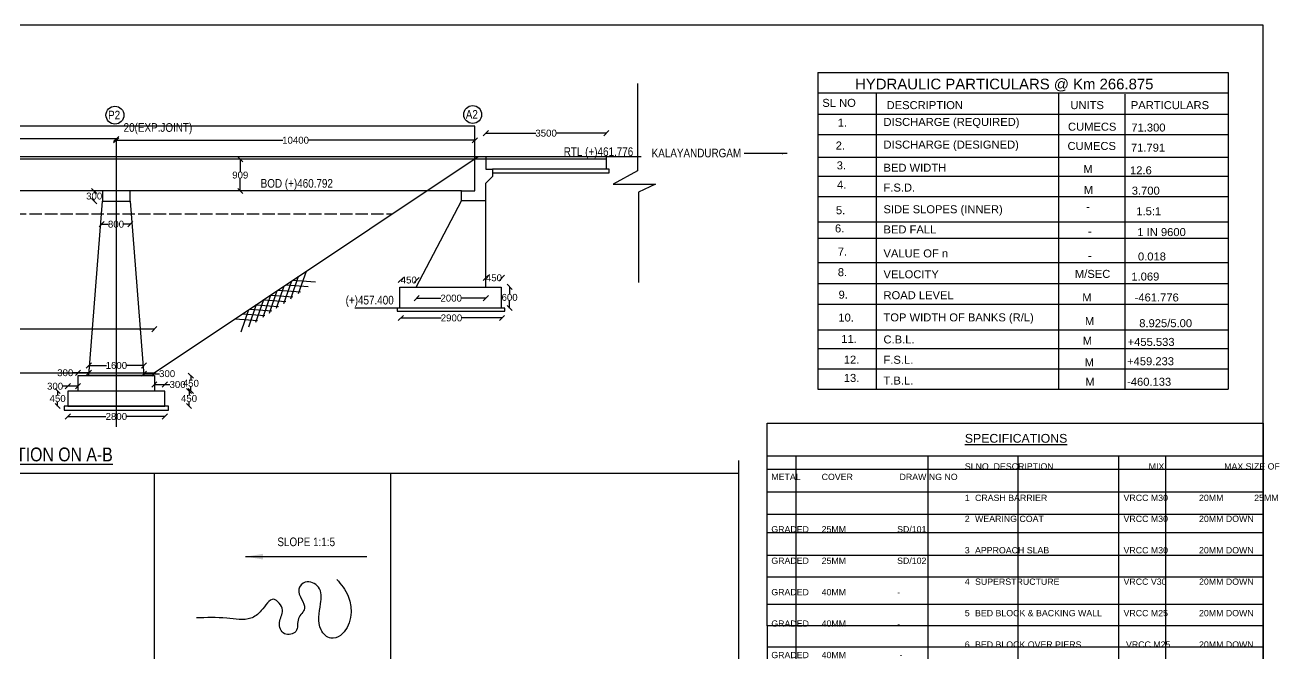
# Model space of a CAD drawing. Header units: millimetres. Extents: x 5124 to 3010519, y 2311 to 45940729.
# Drawn here: x 2781074 to 2817596, y 45922506 to 45940729 of the extents above; entities that cross this region are included whole.
import ezdxf

# ---------------------------------------------------------------- set-up
doc = ezdxf.new("R2010")
doc.units = ezdxf.units.MM
doc.header["$MEASUREMENT"] = 0
doc.linetypes.add('ACAD_ISO02W100', pattern=[15, 12, -3])
for name, color, linetype in [('DIMENSION', 7, 'Continuous'), ('DRAWING', 7, 'Continuous'), ('TEXT', 7, 'Continuous')]:
    doc.layers.add(name, color=color, linetype=linetype)
doc.styles.add('ARIAL NARROW', font='ARIALN.TTF')
doc.styles.get("Standard").update_dxf_attribs({"font": 'arial.ttf'})
doc.dimstyles.get("Standard").update_dxf_attribs({"dimtxt": 200, "dimasz": 150, "dimexe": 0.18, "dimexo": 0.0625, "dimgap": 0.09, "dimtad": 0, "dimtih": 1, "dimtoh": 1, "dimdec": 0, "dimzin": 0, "dimdsep": 46, "dimtxsty": 'Standard', "dimblk": 'OBLIQUE', "dimcen": 0.09, "dimse1": 1, "dimse2": 1, "dimadec": 0, "dimazin": 0, "dimtfac": 1, "dimtdec": 0, "dimtofl": 0, "dimtmove": 0, "dimatfit": 3, "dimfxl": 1, "dimtolj": 1, "dimtzin": 0, "dimarcsym": 0})

# ---------------------------------------------------------------- blocks, each defined once
blk = doc.blocks.new('_Oblique')
at = {"color": 0, "linetype": 'ByBlock', "lineweight": -2}
blk.add_line((-0.5, -0.5), (0.5, 0.5), dxfattribs=at)
blk = doc.blocks.new('*D23')
at = {"layer": 'Defpoints', "color": 0, "transparency": 16777216}
for p in [(2773272, 45937439), (2783712, 45937430), (2783712, 45937312)]:
    blk.add_point(p, dxfattribs=at)
at = {"layer": 'DIMENSION', "color": 0, "lineweight": -2, "transparency": 16777216}
for p, q in [((2773272, 45937430), (2778125, 45937430)), ((2783712, 45937430), (2778859, 45937430))]:
    blk.add_line(p, q, dxfattribs=at)
at = {"layer": 'DIMENSION', "color": 0, "lineweight": -2, "transparency": 16777216, "xscale": 150, "yscale": 150, "zscale": 150, "rotation": 180}
blk.add_blockref('_Oblique', (2773272, 45937430), dxfattribs=at)
at = {"layer": 'DIMENSION', "color": 0, "lineweight": -2, "transparency": 16777216, "xscale": 150, "yscale": 150, "zscale": 150}
blk.add_blockref('_Oblique', (2783712, 45937430), dxfattribs=at)
at = {"layer": 'DIMENSION', "color": 0, "transparency": 16777216, "insert": (2778492, 45937430), "char_height": 200, "attachment_point": 5}
blk.add_mtext('\\A1;10400', dxfattribs=at)
blk = doc.blocks.new('*D24')
at = {"layer": 'Defpoints', "color": 0, "transparency": 16777216}
for p in [(2783712, 45937430), (2794102, 45937430), (2794102, 45937393)]:
    blk.add_point(p, dxfattribs=at)
at = {"layer": 'DIMENSION', "color": 0, "lineweight": -2, "transparency": 16777216}
for p, q in [((2783712, 45937393), (2788540, 45937393)), ((2794102, 45937393), (2789274, 45937393))]:
    blk.add_line(p, q, dxfattribs=at)
at = {"layer": 'DIMENSION', "color": 0, "lineweight": -2, "transparency": 16777216, "xscale": 150, "yscale": 150, "zscale": 150, "rotation": 180}
blk.add_blockref('_Oblique', (2783712, 45937393), dxfattribs=at)
at = {"layer": 'DIMENSION', "color": 0, "lineweight": -2, "transparency": 16777216, "xscale": 150, "yscale": 150, "zscale": 150}
blk.add_blockref('_Oblique', (2794102, 45937393), dxfattribs=at)
at = {"layer": 'DIMENSION', "color": 0, "transparency": 16777216, "insert": (2788907, 45937393), "char_height": 200, "attachment_point": 5}
blk.add_mtext('\\A1;10400', dxfattribs=at)
blk = doc.blocks.new('*D25')
at = {"layer": 'Defpoints', "color": 0, "transparency": 16777216}
for p in [(2797910, 45937598), (2794420, 45936921), (2797910, 45936921)]:
    blk.add_point(p, dxfattribs=at)
at = {"layer": 'DIMENSION', "color": 0, "lineweight": -2, "transparency": 16777216}
for p, q in [((2794420, 45937598), (2795866, 45937598)), ((2797910, 45937598), (2796463, 45937598))]:
    blk.add_line(p, q, dxfattribs=at)
at = {"layer": 'DIMENSION', "color": 0, "lineweight": -2, "transparency": 16777216, "xscale": 150, "yscale": 150, "zscale": 150, "rotation": 180}
blk.add_blockref('_Oblique', (2794420, 45937598), dxfattribs=at)
at = {"layer": 'DIMENSION', "color": 0, "lineweight": -2, "transparency": 16777216, "xscale": 150, "yscale": 150, "zscale": 150}
blk.add_blockref('_Oblique', (2797910, 45937598), dxfattribs=at)
at = {"layer": 'DIMENSION', "color": 0, "transparency": 16777216, "insert": (2796165, 45937598), "char_height": 200, "attachment_point": 5}
blk.add_mtext('\\A1;3500', dxfattribs=at)
blk = doc.blocks.new('*D26')
at = {"layer": 'Defpoints', "color": 0, "transparency": 16777216}
for p in [(2787361, 45936842), (2787305, 45935923), (2787455, 45935923)]:
    blk.add_point(p, dxfattribs=at)
at = {"layer": 'DIMENSION', "color": 0, "lineweight": -2, "transparency": 16777216}
for p, q in [((2787305, 45936842), (2787305, 45936485)), ((2787305, 45935923), (2787305, 45936280))]:
    blk.add_line(p, q, dxfattribs=at)
at = {"layer": 'DIMENSION', "color": 0, "lineweight": -2, "transparency": 16777216, "xscale": 150, "yscale": 150, "zscale": 150}
for p, rotation in [((2787305, 45936842), 90), ((2787305, 45935923), 270)]:
    blk.add_blockref('_Oblique', p, dxfattribs=dict(at, rotation=rotation))
at = {"layer": 'DIMENSION', "color": 0, "transparency": 16777216, "insert": (2787305, 45936383), "char_height": 200, "attachment_point": 5}
blk.add_mtext('\\A1;909', dxfattribs=at)
blk = doc.blocks.new('*D27')
at = {"layer": 'Defpoints', "color": 0, "transparency": 16777216}
for p in [(2783073, 45935923), (2783317, 45935923), (2783317, 45935628)]:
    blk.add_point(p, dxfattribs=at)
at = {"layer": 'DIMENSION', "color": 0, "lineweight": -2, "transparency": 16777216}
for p, q in [((2783073, 45935923), (2783073, 45935877)), ((2783073, 45935628), (2783073, 45935673))]:
    blk.add_line(p, q, dxfattribs=at)
at = {"layer": 'DIMENSION', "color": 0, "lineweight": -2, "transparency": 16777216, "xscale": 150, "yscale": 150, "zscale": 150}
for p, rotation in [((2783073, 45935923), 90), ((2783073, 45935628), 270)]:
    blk.add_blockref('_Oblique', p, dxfattribs=dict(at, rotation=rotation))
at = {"layer": 'DIMENSION', "color": 0, "transparency": 16777216, "insert": (2783073, 45935775), "char_height": 200, "attachment_point": 5}
blk.add_mtext('\\A1;300', dxfattribs=at)
blk = doc.blocks.new('*D28')
at = {"layer": 'Defpoints', "color": 0, "transparency": 16777216}
for p in [(2784120, 45934959), (2783291, 45934915), (2784120, 45934905)]:
    blk.add_point(p, dxfattribs=at)
at = {"layer": 'DIMENSION', "color": 0, "lineweight": -2, "transparency": 16777216}
for p, q in [((2783291, 45934959), (2783485, 45934959)), ((2784120, 45934959), (2783926, 45934959))]:
    blk.add_line(p, q, dxfattribs=at)
at = {"layer": 'DIMENSION', "color": 0, "lineweight": -2, "transparency": 16777216, "xscale": 150, "yscale": 150, "zscale": 150, "rotation": 180}
blk.add_blockref('_Oblique', (2783291, 45934959), dxfattribs=at)
at = {"layer": 'DIMENSION', "color": 0, "lineweight": -2, "transparency": 16777216, "xscale": 150, "yscale": 150, "zscale": 150}
blk.add_blockref('_Oblique', (2784120, 45934959), dxfattribs=at)
at = {"layer": 'DIMENSION', "color": 0, "transparency": 16777216, "insert": (2783705, 45934959), "char_height": 200, "attachment_point": 5}
blk.add_mtext('\\A1;800', dxfattribs=at)
blk = doc.blocks.new('*D32')
at = {"layer": 'Defpoints', "color": 0, "transparency": 16777216}
for p in [(2784514, 45930864), (2782916, 45930570), (2784514, 45930570)]:
    blk.add_point(p, dxfattribs=at)
at = {"layer": 'DIMENSION', "color": 0, "lineweight": -2, "transparency": 16777216}
for p, q in [((2782916, 45930864), (2783426, 45930864)), ((2784514, 45930864), (2784004, 45930864))]:
    blk.add_line(p, q, dxfattribs=at)
at = {"layer": 'DIMENSION', "color": 0, "lineweight": -2, "transparency": 16777216, "xscale": 150, "yscale": 150, "zscale": 150, "rotation": 180}
blk.add_blockref('_Oblique', (2782916, 45930864), dxfattribs=at)
at = {"layer": 'DIMENSION', "color": 0, "lineweight": -2, "transparency": 16777216, "xscale": 150, "yscale": 150, "zscale": 150}
blk.add_blockref('_Oblique', (2784514, 45930864), dxfattribs=at)
at = {"layer": 'DIMENSION', "color": 0, "transparency": 16777216, "insert": (2783715, 45930864), "char_height": 200, "attachment_point": 5}
blk.add_mtext('\\A1;1600', dxfattribs=at)
blk = doc.blocks.new('*D33')
at = {"layer": 'Defpoints', "color": 0, "transparency": 16777216}
for p in [(2784816, 45930626), (2784514, 45930570), (2784816, 45930570)]:
    blk.add_point(p, dxfattribs=at)
at = {"layer": 'DIMENSION', "color": 0, "lineweight": -2, "transparency": 16777216}
for p, q in [((2784514, 45930626), (2784816, 45930626)), ((2784816, 45930626), (2784966, 45930626))]:
    blk.add_line(p, q, dxfattribs=at)
at = {"layer": 'DIMENSION', "color": 0, "lineweight": -2, "transparency": 16777216, "xscale": 150, "yscale": 150, "zscale": 150, "rotation": 180}
blk.add_blockref('_Oblique', (2784514, 45930626), dxfattribs=at)
at = {"layer": 'DIMENSION', "color": 0, "lineweight": -2, "transparency": 16777216, "xscale": 150, "yscale": 150, "zscale": 150}
blk.add_blockref('_Oblique', (2784816, 45930626), dxfattribs=at)
at = {"layer": 'DIMENSION', "color": 0, "transparency": 16777216, "insert": (2785186, 45930626), "char_height": 200, "attachment_point": 5}
blk.add_mtext('\\A1;300', dxfattribs=at)
blk = doc.blocks.new('*D34')
at = {"layer": 'Defpoints', "color": 0, "transparency": 16777216}
for p in [(2782605, 45930653), (2782605, 45930570), (2782916, 45930570)]:
    blk.add_point(p, dxfattribs=at)
at = {"layer": 'DIMENSION', "color": 0, "lineweight": -2, "transparency": 16777216}
for p, q in [((2782605, 45930653), (2782455, 45930653)), ((2782916, 45930653), (2782605, 45930653))]:
    blk.add_line(p, q, dxfattribs=at)
at = {"layer": 'DIMENSION', "color": 0, "lineweight": -2, "transparency": 16777216, "xscale": 150, "yscale": 150, "zscale": 150, "rotation": 180}
blk.add_blockref('_Oblique', (2782605, 45930653), dxfattribs=at)
at = {"layer": 'DIMENSION', "color": 0, "lineweight": -2, "transparency": 16777216, "xscale": 150, "yscale": 150, "zscale": 150}
blk.add_blockref('_Oblique', (2782916, 45930653), dxfattribs=at)
at = {"layer": 'DIMENSION', "color": 0, "transparency": 16777216, "insert": (2782235, 45930653), "char_height": 200, "attachment_point": 5}
blk.add_mtext('\\A1;300', dxfattribs=at)
blk = doc.blocks.new('*D35')
at = {"layer": 'Defpoints', "color": 0, "transparency": 16777216}
for p in [(2782311, 45930262), (2782311, 45930124), (2782605, 45930124)]:
    blk.add_point(p, dxfattribs=at)
at = {"layer": 'DIMENSION', "color": 0, "lineweight": -2, "transparency": 16777216}
for p, q in [((2782311, 45930262), (2782161, 45930262)), ((2782605, 45930262), (2782311, 45930262))]:
    blk.add_line(p, q, dxfattribs=at)
at = {"layer": 'DIMENSION', "color": 0, "lineweight": -2, "transparency": 16777216, "xscale": 150, "yscale": 150, "zscale": 150, "rotation": 180}
blk.add_blockref('_Oblique', (2782311, 45930262), dxfattribs=at)
at = {"layer": 'DIMENSION', "color": 0, "lineweight": -2, "transparency": 16777216, "xscale": 150, "yscale": 150, "zscale": 150}
blk.add_blockref('_Oblique', (2782605, 45930262), dxfattribs=at)
at = {"layer": 'DIMENSION', "color": 0, "transparency": 16777216, "insert": (2781940, 45930262), "char_height": 200, "attachment_point": 5}
blk.add_mtext('\\A1;300', dxfattribs=at)
blk = doc.blocks.new('*D36')
at = {"layer": 'Defpoints', "color": 0, "transparency": 16777216}
for p in [(2782014, 45930124), (2782311, 45930124), (2782311, 45929689)]:
    blk.add_point(p, dxfattribs=at)
at = {"layer": 'DIMENSION', "color": 0, "lineweight": -2, "transparency": 16777216}
for p, q in [((2782014, 45930124), (2782014, 45930008)), ((2782014, 45929689), (2782014, 45929804))]:
    blk.add_line(p, q, dxfattribs=at)
at = {"layer": 'DIMENSION', "color": 0, "lineweight": -2, "transparency": 16777216, "xscale": 150, "yscale": 150, "zscale": 150}
for p, rotation in [((2782014, 45930124), 90), ((2782014, 45929689), 270)]:
    blk.add_blockref('_Oblique', p, dxfattribs=dict(at, rotation=rotation))
at = {"layer": 'DIMENSION', "color": 0, "transparency": 16777216, "insert": (2782014, 45929906), "char_height": 200, "attachment_point": 5}
blk.add_mtext('\\A1;450', dxfattribs=at)
blk = doc.blocks.new('*D37')
at = {"layer": 'Defpoints', "color": 0, "transparency": 16777216}
for p in [(2785118, 45930312), (2784816, 45930124), (2785118, 45930124)]:
    blk.add_point(p, dxfattribs=at)
at = {"layer": 'DIMENSION', "color": 0, "lineweight": -2, "transparency": 16777216}
for p, q in [((2784816, 45930312), (2785118, 45930312)), ((2785118, 45930312), (2785268, 45930312))]:
    blk.add_line(p, q, dxfattribs=at)
at = {"layer": 'DIMENSION', "color": 0, "lineweight": -2, "transparency": 16777216, "xscale": 150, "yscale": 150, "zscale": 150, "rotation": 180}
blk.add_blockref('_Oblique', (2784816, 45930312), dxfattribs=at)
at = {"layer": 'DIMENSION', "color": 0, "lineweight": -2, "transparency": 16777216, "xscale": 150, "yscale": 150, "zscale": 150}
blk.add_blockref('_Oblique', (2785118, 45930312), dxfattribs=at)
at = {"layer": 'DIMENSION', "color": 0, "transparency": 16777216, "insert": (2785489, 45930312), "char_height": 200, "attachment_point": 5}
blk.add_mtext('\\A1;300', dxfattribs=at)
blk = doc.blocks.new('*D38')
at = {"layer": 'Defpoints', "color": 0, "transparency": 16777216}
for p in [(2784816, 45930570), (2785874, 45930570), (2784772, 45930124)]:
    blk.add_point(p, dxfattribs=at)
at = {"layer": 'DIMENSION', "color": 0, "lineweight": -2, "transparency": 16777216}
for p, q in [((2785874, 45930570), (2785874, 45930449)), ((2785874, 45930124), (2785874, 45930245))]:
    blk.add_line(p, q, dxfattribs=at)
at = {"layer": 'DIMENSION', "color": 0, "lineweight": -2, "transparency": 16777216, "xscale": 150, "yscale": 150, "zscale": 150}
for p, rotation in [((2785874, 45930570), 90), ((2785874, 45930124), 270)]:
    blk.add_blockref('_Oblique', p, dxfattribs=dict(at, rotation=rotation))
at = {"layer": 'DIMENSION', "color": 0, "transparency": 16777216, "insert": (2785874, 45930347), "char_height": 200, "attachment_point": 5}
blk.add_mtext('\\A1;450', dxfattribs=at)
blk = doc.blocks.new('*D39')
at = {"layer": 'Defpoints', "color": 0, "transparency": 16777216}
for p in [(2785874, 45930124), (2785814, 45929689), (2785820, 45929689)]:
    blk.add_point(p, dxfattribs=at)
at = {"layer": 'DIMENSION', "color": 0, "lineweight": -2, "transparency": 16777216}
for p, q in [((2785820, 45930124), (2785820, 45930008)), ((2785820, 45929689), (2785820, 45929804))]:
    blk.add_line(p, q, dxfattribs=at)
at = {"layer": 'DIMENSION', "color": 0, "lineweight": -2, "transparency": 16777216, "xscale": 150, "yscale": 150, "zscale": 150}
for p, rotation in [((2785820, 45930124), 90), ((2785820, 45929689), 270)]:
    blk.add_blockref('_Oblique', p, dxfattribs=dict(at, rotation=rotation))
at = {"layer": 'DIMENSION', "color": 0, "transparency": 16777216, "insert": (2785820, 45929906), "char_height": 200, "attachment_point": 5}
blk.add_mtext('\\A1;450', dxfattribs=at)
blk = doc.blocks.new('*D40')
at = {"layer": 'Defpoints', "color": 0, "transparency": 16777216}
for p in [(2782311, 45929689), (2785118, 45929689), (2785118, 45929385)]:
    blk.add_point(p, dxfattribs=at)
at = {"layer": 'DIMENSION', "color": 0, "lineweight": -2, "transparency": 16777216}
for p, q in [((2782311, 45929385), (2783414, 45929385)), ((2785118, 45929385), (2784015, 45929385))]:
    blk.add_line(p, q, dxfattribs=at)
at = {"layer": 'DIMENSION', "color": 0, "lineweight": -2, "transparency": 16777216, "xscale": 150, "yscale": 150, "zscale": 150, "rotation": 180}
blk.add_blockref('_Oblique', (2782311, 45929385), dxfattribs=at)
at = {"layer": 'DIMENSION', "color": 0, "lineweight": -2, "transparency": 16777216, "xscale": 150, "yscale": 150, "zscale": 150}
blk.add_blockref('_Oblique', (2785118, 45929385), dxfattribs=at)
at = {"layer": 'DIMENSION', "color": 0, "transparency": 16777216, "insert": (2783715, 45929385), "char_height": 200, "attachment_point": 5}
blk.add_mtext('\\A1;2800', dxfattribs=at)
blk = doc.blocks.new('*D41')
at = {"layer": 'Defpoints', "color": 0, "transparency": 16777216}
for p in [(2772143, 45931795), (2784817, 45931919), (2784817, 45931788)]:
    blk.add_point(p, dxfattribs=at)
at = {"layer": 'DIMENSION', "color": 0, "lineweight": -2, "transparency": 16777216}
for p, q in [((2772143, 45931919), (2776691, 45931919)), ((2784817, 45931919), (2780269, 45931919))]:
    blk.add_line(p, q, dxfattribs=at)
at = {"layer": 'DIMENSION', "color": 0, "lineweight": -2, "transparency": 16777216, "xscale": 150, "yscale": 150, "zscale": 150, "rotation": 180}
blk.add_blockref('_Oblique', (2772143, 45931919), dxfattribs=at)
at = {"layer": 'DIMENSION', "color": 0, "lineweight": -2, "transparency": 16777216, "xscale": 150, "yscale": 150, "zscale": 150}
blk.add_blockref('_Oblique', (2784817, 45931919), dxfattribs=at)
at = {"layer": 'DIMENSION', "color": 0, "transparency": 16777216, "insert": (2778480, 45931919), "char_height": 200, "attachment_point": 5}
blk.add_mtext('\\A1;12600 (CANAL BED WIDTH)', dxfattribs=at)
blk = doc.blocks.new('*D57')
at = {"layer": 'Defpoints', "color": 0, "transparency": 16777216}
for p in [(2791958, 45932530), (2794890, 45932530), (2794890, 45932242)]:
    blk.add_point(p, dxfattribs=at)
at = {"layer": 'DIMENSION', "color": 0, "lineweight": -2, "transparency": 16777216}
for p, q in [((2791958, 45932242), (2793124, 45932242)), ((2794890, 45932242), (2793724, 45932242))]:
    blk.add_line(p, q, dxfattribs=at)
at = {"layer": 'DIMENSION', "color": 0, "lineweight": -2, "transparency": 16777216, "xscale": 150, "yscale": 150, "zscale": 150, "rotation": 180}
blk.add_blockref('_Oblique', (2791958, 45932242), dxfattribs=at)
at = {"layer": 'DIMENSION', "color": 0, "lineweight": -2, "transparency": 16777216, "xscale": 150, "yscale": 150, "zscale": 150}
blk.add_blockref('_Oblique', (2794890, 45932242), dxfattribs=at)
at = {"layer": 'DIMENSION', "color": 0, "transparency": 16777216, "insert": (2793424, 45932242), "char_height": 200, "attachment_point": 5}
blk.add_mtext('\\A1;2900', dxfattribs=at)
blk = doc.blocks.new('*D58')
at = {"layer": 'Defpoints', "color": 0, "transparency": 16777216}
for p in [(2792414, 45933146), (2794418, 45933136), (2794418, 45932815)]:
    blk.add_point(p, dxfattribs=at)
at = {"layer": 'DIMENSION', "color": 0, "lineweight": -2, "transparency": 16777216}
for p, q in [((2792414, 45932815), (2793116, 45932815)), ((2794418, 45932815), (2793716, 45932815))]:
    blk.add_line(p, q, dxfattribs=at)
at = {"layer": 'DIMENSION', "color": 0, "lineweight": -2, "transparency": 16777216, "xscale": 150, "yscale": 150, "zscale": 150, "rotation": 180}
blk.add_blockref('_Oblique', (2792414, 45932815), dxfattribs=at)
at = {"layer": 'DIMENSION', "color": 0, "lineweight": -2, "transparency": 16777216, "xscale": 150, "yscale": 150, "zscale": 150}
blk.add_blockref('_Oblique', (2794418, 45932815), dxfattribs=at)
at = {"layer": 'DIMENSION', "color": 0, "transparency": 16777216, "insert": (2793416, 45932815), "char_height": 200, "attachment_point": 5}
blk.add_mtext('\\A1;2000', dxfattribs=at)
blk = doc.blocks.new('*D59')
at = {"layer": 'Defpoints', "color": 0, "transparency": 16777216}
for p in [(2794418, 45933136), (2794890, 45933405), (2794890, 45933127)]:
    blk.add_point(p, dxfattribs=at)
at = {"layer": 'DIMENSION', "color": 0, "lineweight": -2, "transparency": 16777216}
for p, q in [((2794418, 45933405), (2794429, 45933405)), ((2794890, 45933405), (2794879, 45933405))]:
    blk.add_line(p, q, dxfattribs=at)
at = {"layer": 'DIMENSION', "color": 0, "lineweight": -2, "transparency": 16777216, "xscale": 150, "yscale": 150, "zscale": 150, "rotation": 180}
blk.add_blockref('_Oblique', (2794418, 45933405), dxfattribs=at)
at = {"layer": 'DIMENSION', "color": 0, "lineweight": -2, "transparency": 16777216, "xscale": 150, "yscale": 150, "zscale": 150}
blk.add_blockref('_Oblique', (2794890, 45933405), dxfattribs=at)
at = {"layer": 'DIMENSION', "color": 0, "transparency": 16777216, "insert": (2794654, 45933405), "char_height": 200, "attachment_point": 5}
blk.add_mtext('\\A1;450', dxfattribs=at)
blk = doc.blocks.new('*D60')
at = {"layer": 'Defpoints', "color": 0, "transparency": 16777216}
for p in [(2791958, 45933340), (2791958, 45933146), (2792414, 45933146)]:
    blk.add_point(p, dxfattribs=at)
at = {"layer": 'DIMENSION', "color": 0, "lineweight": -2, "transparency": 16777216}
for p, q in [((2791958, 45933340), (2791961, 45933340)), ((2792414, 45933340), (2792411, 45933340))]:
    blk.add_line(p, q, dxfattribs=at)
at = {"layer": 'DIMENSION', "color": 0, "lineweight": -2, "transparency": 16777216, "xscale": 150, "yscale": 150, "zscale": 150, "rotation": 180}
blk.add_blockref('_Oblique', (2791958, 45933340), dxfattribs=at)
at = {"layer": 'DIMENSION', "color": 0, "lineweight": -2, "transparency": 16777216, "xscale": 150, "yscale": 150, "zscale": 150}
blk.add_blockref('_Oblique', (2792414, 45933340), dxfattribs=at)
at = {"layer": 'DIMENSION', "color": 0, "transparency": 16777216, "insert": (2792186, 45933340), "char_height": 200, "attachment_point": 5}
blk.add_mtext('\\A1;450', dxfattribs=at)
blk = doc.blocks.new('*D56')
at = {"layer": 'Defpoints', "color": 0, "transparency": 16777216}
for p in [(2791958, 45933146), (2791958, 45932530), (2795108, 45932530)]:
    blk.add_point(p, dxfattribs=at)
at = {"layer": 'DIMENSION', "color": 0, "lineweight": -2, "transparency": 16777216}
for p, q in [((2795108, 45933146), (2795108, 45932940)), ((2795108, 45932530), (2795108, 45932736))]:
    blk.add_line(p, q, dxfattribs=at)
at = {"layer": 'DIMENSION', "color": 0, "lineweight": -2, "transparency": 16777216, "xscale": 150, "yscale": 150, "zscale": 150}
for p, rotation in [((2795108, 45933146), 90), ((2795108, 45932530), 270)]:
    blk.add_blockref('_Oblique', p, dxfattribs=dict(at, rotation=rotation))
at = {"layer": 'DIMENSION', "color": 0, "transparency": 16777216, "insert": (2795108, 45932838), "char_height": 200, "attachment_point": 5}
blk.add_mtext('\\A1;600', dxfattribs=at)

msp = doc.modelspace()

# ---------------------------------------------------------------- linework, layer by layer
at = {"layer": 'DIMENSION'}
for centre in [(2783674.3, 45938121.1), (2794038.5, 45938138.9)]:
    msp.add_circle(centre, 259.9, dxfattribs=at)
at = {"layer": 'DRAWING'}
for p, q in [((2802570.1, 45929187.7), (2816935.8, 45929187.7)), ((2802570.1, 45923317.2), (2802570.1, 45929187.7)), ((2816935.8, 45929187.7), (2816935.8, 45923317.2)), ((2802570.1, 45928247.7), (2816935.8, 45928247.7)), ((2802570.1, 45923317.2), (2802570.1, 45928247.7)), ((2816935.8, 45928247.7), (2816935.8, 45923317.2)), ((2816935.8, 45923317.2), (2802570.1, 45923317.2))]:
    msp.add_line(p, q, dxfattribs=at)
for points in [[(2816935.8, 45940728.7), (2753750.6, 45940728.7), (2753750.6, 45896202.7), (2816935.8, 45896202.7)], [(2797992.9, 45936559), (2794614, 45936559), (2794614, 45936444.7), (2797992.9, 45936444.7)], [(2784118, 45935922.7), (2783317, 45935922.7), (2783317, 45935627.5), (2784118, 45935627.5)], [(2784513.7, 45930569.9), (2782915.9, 45930569.9), (2783317, 45935627.5), (2784118, 45935627.5)], [(2794863.6, 45932529.6), (2791931.6, 45932529.6), (2791931.6, 45933136.2), (2794863.6, 45933136.2)], [(2794969.5, 45932529.6), (2791852.1, 45932529.6), (2791852.1, 45932438.3), (2794969.5, 45932438.3)], [(2784815.8, 45930123.5), (2782605.3, 45930123.5), (2782605.3, 45930569.9), (2784815.8, 45930569.9)], [(2782310.7, 45929689), (2785118.4, 45929689), (2785118.4, 45930123.5), (2782310.7, 45930123.5)], [(2785221.1, 45929689), (2782202.1, 45929689), (2782202.1, 45929564.4), (2785221.1, 45929564.4)]]:
    msp.add_lwpolyline(points, close=True, dxfattribs=at)
for points in [[(2798815.1, 45939037.4), (2798815.1, 45936508.2), (2798104.1, 45936116.6), (2799336.6, 45936116.6), (2798844.6, 45935883.8), (2798844.6, 45933271.1)], [(2794407.7, 45935636.1), (2793711.6, 45935636.1), (2793711.6, 45935922.7), (2794101.7, 45935922.7), (2794101.7, 45936921.3), (2794101.7, 45937804.7), (2778522.4, 45937804.7), (2778489.1, 45937804.7)], [(2783712.2, 45937438.9), (2783712.2, 45929089.7)], [(2778495.2, 45936921.3), (2798916.7, 45936921.3)], [(2797917.8, 45936842.4), (2778495.2, 45936842.4)], [(2784809.8, 45930652.9), (2794193.7, 45936921.3)], [(2794419.6, 45936921.3), (2794419.6, 45936559), (2794614, 45936559), (2794614, 45936337.7)], [(2797909.7, 45936921.3), (2797909.7, 45936558.2)], [(2794614, 45936337.7), (2794407.7, 45936137.7), (2794407.7, 45935636.1), (2794407.7, 45933145.9)], [(2793711.6, 45935922.7), (2778495.2, 45935922.7)], [(2792403.4, 45933136.2), (2793711.6, 45935636.1)], [(2789211.2, 45933593), (2788985.1, 45932939.5)], [(2788569.8, 45933164.6), (2788343.7, 45932511.1)], [(2788784.9, 45933308.3), (2788558.9, 45932654.8)], [(2788622.9, 45933200.1), (2789274.8, 45933152.2)], [(2788986.2, 45933442.7), (2788760.1, 45932789.2)], [(2788829.2, 45933337.8), (2789481, 45933290)], [(2788180.6, 45932904.6), (2787954.5, 45932251.1)], [(2788366.3, 45933028.6), (2788140.2, 45932375.1)], [(2788180.6, 45932904.6), (2788832.5, 45932856.8)], [(2788400.6, 45933051.6), (2789052.5, 45933003.7)], [(2787547.2, 45932481.5), (2787321.1, 45931828)], [(2787770.1, 45932630.4), (2787544, 45931976.9)], [(2787568.7, 45932495.9), (2788220.6, 45932448)], [(2787973.5, 45932766.2), (2787747.4, 45932112.7)], [(2787756.1, 45932621.1), (2788408, 45932573.2)], [(2787973.5, 45932766.2), (2788625.4, 45932718.4)], [(2791852.1, 45932529.6), (2790622.4, 45932529.6)], [(2787156.1, 45932220.2), (2787808, 45932172.4)], [(2787367.2, 45932361.2), (2788019.1, 45932313.4)], [(2778495.2, 45930652.9), (2784809.8, 45930652.9)], [(2801738.1, 45928111.9), (2801738.1, 45918476.7), (2802671.5, 45918476.7), (2800734.8, 45917448.8), (2801724.4, 45917448.8), (2801724.4, 45914861.1)], [(2803398.7, 45928247.7), (2803398.7, 45919393.6)], [(2807226.4, 45928247.7), (2807226.4, 45919393.6)], [(2809833.2, 45928247.7), (2809833.2, 45919393.6)], [(2812744.2, 45928247.7), (2812744.2, 45919393.6)], [(2814112.4, 45928247.7), (2814112.4, 45921460.6)], [(2755208.2, 45927743.6), (2801738.1, 45927743.6)], [(2784808.1, 45927743.6), (2784808.1, 45914861.1)], [(2791664.3, 45914861.1), (2791664.3, 45927743.6)], [(2802570.1, 45927862.8), (2816935.8, 45927862.8)], [(2802570.1, 45927205.9), (2816935.8, 45927205.9)], [(2802570.1, 45926549.1), (2816935.8, 45926549.1)], [(2802570.1, 45926019.4), (2816935.8, 45926019.4)], [(2802570.1, 45925367.1), (2816935.8, 45925367.1)], [(2802570.1, 45924741.3), (2816935.8, 45924741.3)], [(2802570.1, 45923944), (2816935.8, 45923944)], [(2802570.1, 45923317.2), (2802570.1, 45919393.6), (2816935.8, 45919393.6)], [(2816935.8, 45923317.2), (2816935.8, 45919393.6)], [(2802570.1, 45922705.6), (2816935.8, 45922705.6)]]:
    msp.add_lwpolyline(points, dxfattribs=at)
at = {"layer": 'DRAWING', "linetype": 'ACAD_ISO02W100', "ltscale": 30}
msp.add_lwpolyline([(2778495.2, 45935262), (2791704.4, 45935258.5)], dxfattribs=at)
at = {"layer": 'DRAWING'}
msp.add_spline([(2790098, 45924664.6), (2790433.8, 45924176.7), (2790204.8, 45923041), (2789930.1, 45922957.2), (2789647.8, 45923201.1), (2789632.5, 45923955.7), (2789571.4, 45924435.9), (2789189.9, 45924580.7), (2788999, 45924374.9), (2789167, 45923818.5), (2788991.4, 45923528.9), (2788915, 45923155.3), (2788586.9, 45923086.7), (2788441.9, 45923414.5), (2788525.8, 45923772.8), (2788273.9, 45924085.3), (2787915.3, 45923757.5), (2787610, 45923536.4), (2786915.5, 45923536.4), (2786037.8, 45923544.1)], degree=3, dxfattribs=at)
at = {"layer": 'TEXT', "ltscale": 0.02}
for points in [[(2804039, 45939355), (2815924.4, 45939355)], [(2804039, 45939355), (2804039, 45930177.9)], [(2815924.4, 45939355), (2815924.4, 45930177.9)], [(2804039, 45938772), (2815924.4, 45938772)], [(2805727.8, 45938772), (2805727.8, 45930177.9)], [(2811007.8, 45938772), (2811007.8, 45930177.9)], [(2812934.7, 45938724.5), (2812934.7, 45930177.9)], [(2804039, 45938149.2), (2815924.4, 45938149.2)], [(2804039, 45937560.1), (2815924.4, 45937560.1)], [(2804039, 45936903.7), (2815924.4, 45936903.7)], [(2804039, 45936348.2), (2815924.4, 45936348.2)], [(2804039, 45935759.1), (2815924.4, 45935759.1)], [(2804039, 45935029.1), (2815924.4, 45935029.1)], [(2804039, 45934557.8), (2815924.4, 45934557.8)], [(2804039, 45933850.9), (2815924.4, 45933850.9)], [(2804039, 45933244.9), (2815924.4, 45933244.9)], [(2804039, 45932639), (2815924.4, 45932639)], [(2804039, 45931894.8), (2815924.4, 45931894.8)], [(2804039, 45931356.1), (2815924.4, 45931356.1)], [(2804039, 45930767), (2815924.4, 45930767)], [(2804039, 45930177.9), (2815924.4, 45930177.9)]]:
    msp.add_lwpolyline(points, dxfattribs=at)

# ---------------------------------------------------------------- texts
at = {"attachment_point": 2, "style": 'ARIAL NARROW'}
for s, insert, char_height, width in [('P2', (2783649.4, 45938248.7), 250, 1540.87), ('A2', (2794013.7, 45938266.6), 250, 1540.87), ('20(EXP.JOINT)', (2784919.6, 45937888.6), 250, 2666.85), ('RTL (+)461.776', (2797683.6, 45937187.9), 250, 2002.671), ('KALAYANDURGAM', (2800519.9, 45937148), 250, 2580.43), ('BOD (+)460.792', (2788942.8, 45936269.1), 250, 2666.85), ('  (+)457.400', (2790975.1, 45932884.1), 250, 1540.87), ('{\\LLONGITUDINAL SECTIONAL ELEVATION ON A-B}', (2778352.5, 45928485.3), 400, 16421.106), ('SLOPE 1:1:5', (2789216.3, 45925876.5), 250, 1662.459)]:
    msp.add_mtext(s, dxfattribs=dict(at, insert=insert, char_height=char_height, width=width))
at = {"layer": 'DIMENSION', "char_height": 231.83, "attachment_point": 1}
for s, insert, width in [('CUMECS \\P ', (2811272.1, 45937344), 1217.286), ('M \\P', (2811743.8, 45936071.3), 232.631), ('M \\P', (2811777.1, 45932265.7), 232.631), ('M \\P', (2811769.1, 45931070.3), 232.631)]:
    msp.add_mtext(s, dxfattribs=dict(at, insert=insert, width=width))
at = {"layer": 'DRAWING', "insert": (2802690.7, 45928879.8), "char_height": 182.224, "width": 14146.786, "attachment_point": 1}
msp.add_mtext('\\pi5605.5;{\\H1.4x;\\LSPECIFICATIONS \\P\\pi7073.4;\\P\\pi0;}SLNO  DESCRIPTION ^I^I^I^IMIX ^I^I^IMAX SIZE OF METAL ^ICOVER^I^I DRAWING NO\\P \\P1 ^I CRASH BARRIER ^I^I^IVRCC M30 ^I^I20MM ^I^I^I25MM \\P\\P2 ^I WEARING COAT ^I^I^I^IVRCC M30 ^I^I20MM DOWN GRADED ^I25MM ^I^ISD/101 \\P\\P3 ^I APPROACH SLAB ^I^I^IVRCC M30 ^I^I20MM DOWN GRADED ^I25MM ^I^ISD/102 \\P\\P4 ^I SUPERSTRUCTURE ^I^I^IVRCC V30 ^I^I20MM DOWN GRADED ^I40MM ^I^I- \\P\\P5 ^I BED BLOCK & BACKING WALL ^IVRCC M25 ^I^I20MM DOWN GRADED ^I40MM ^I^I-\\P\\P6 ^I BED BLOCK OVER PIERS^I^I VRCC M25 ^I^I20MM DOWN GRADED ^I40MM^I^I^I -\\P\\P7 ^I ABUTMENT & FOOTINGS ^I^IVCC M15 ^I^I40MM DOWN GRADED^I - ^I^I^I-\\P\\P8^I PIER & FOOTINGS ^I^I^IVCC M15 ^I^I20MM DOWN GRADED ^I-^I^I^I - \\P\\P9 ^I LEVELLING COURSE ^I^I^ICC M10 ^I^I40MM DOWN GRADED ^I- ^I^I^I- \\P\\P10^I DRAINAGE SOPUTS ^I^I^I- ^I^I^I- ^I^I^I^I- ^I^I^ISD/103 \\P\\P11 ^I WEEP HOLES ^I^I^I^I100MM DIA ^I^IAC PIPES^I^I^I AS PER APPENDIX-6 OF IRC:78 \\P\\P12 ^I FILTER MEDIA ^I^I^I^I50%-150MM ^IRC-\\P^I^I^I^I^I^I^I50%-40MM  ^I^IRC-^I^I^I^I - \\P\\P13^I FILLING BEHIND ABUTMENT ^I^IGOOD GRAVEL^I- ^I^I^I^IAS PER APPENDIX-6 OF IRC:78 ', dxfattribs=at)
at = {"layer": 'TEXT', "attachment_point": 1}
for s, insert, char_height, width in [('\\PHYDRAULIC PARTICULARS @ Km 266.875', (2805117.3, 45939692.9), 309.11, 13146.163), (' SL NO', (2804078.1, 45938593), 231.83, 1709.394), (' DESCRIPTION ', (2805940.1, 45938527.5), 231.832, 3951.061), ('UNITS', (2811354.1, 45938527.5), 231.83, 1538.633), ('PARTICULARS', (2813105.8, 45938527.5), 231.832, 3685.283), ('1.', (2804615.2, 45938020.5), 231.83, 342.239), ('DISCHARGE (REQUIRED)', (2805940.1, 45938039.7), 231.832, 6464.301), (' CUMECS ', (2811195, 45937902.7), 231.83, 1902.199), ('71.300 ', (2813120.4, 45937877.9), 231.83, 1275.964), ('2.', (2804555.9, 45937356.7), 231.83, 342.239), ('DISCHARGE (DESIGNED)', (2805940.1, 45937383.2), 231.832, 6434.712), ('\\P71.791', (2813109.3, 45937681.6), 231.83, 1578.654), ('3.', (2804584.8, 45936780.5), 231.83, 342.239), ('BED WIDTH', (2805940.1, 45936714), 231.83, 2926.44), ('M ', (2811731, 45936678.4), 231.83, 272.622), ('12.6', (2813082, 45936637.3), 231.83, 844.391), ('4.', (2804593.2, 45936220), 231.83, 342.239), ('F.S.D.', (2805940.1, 45936137.4), 231.83, 1428.918), ('3.700 ', (2813133.9, 45936048.1), 231.83, 1060.177), ('5.', (2804562.2, 45935480), 231.83, 342.239), ('SIDE SLOPES (INNER)', (2805940.1, 45935508.7), 231.832, 23561.274), ('-', (2811814, 45935587.9), 231.8, 272.622), ('1.5:1', (2813265.3, 45935451.2), 231.83, 1698.904), ('6.', (2804533.9, 45934953.9), 231.83, 342.239), ('BED FALL', (2805940.1, 45934923.7), 231.83, 2475.01), ('-', (2811863.8, 45934870), 231.8, 272.622), ('1 IN 9600', (2813294.5, 45934846.9), 231.83, 1621.715), ('7.', (2804616.8, 45934281.7), 231.83, 342.239), ('VALUE OF n', (2805940.1, 45934229.2), 231.83, 3060.246), ('-', (2811863.8, 45934163), 231.8, 272.622), (' 0.018 \\P', (2813223.2, 45934139.9), 231.83, 1061.693), ('8.', (2804616.8, 45933685.3), 231.83, 342.239), ('VELOCITY', (2805940.1, 45933623.2), 231.83, 2645.737), ('M/SEC', (2811486.2, 45933635.2), 231.83, 1005.615), ('1.069', (2813121.8, 45933558.1), 231.83, 1061.125), ('9.', (2804639, 45933032.2), 231.83, 342.239), ('ROAD LEVEL', (2805940.1, 45933017.3), 231.83, 3413.744), ('M ', (2811700.3, 45932953.5), 231.83, 272.622), ('-461.776', (2813216.5, 45932952), 231.83, 1060.177), ('10.', (2804631.8, 45932369.4), 231.83, 342.239), ('TOP WIDTH OF BANKS (R/L)', (2805940.1, 45932374.3), 231.832, 7178.106), (' 8.925/5.00 ', (2813260, 45932205.9), 231.832, 1923.135), ('11.', (2804717.8, 45931748.6), 231.83, 342.239), ('C.B.L.', (2805940.1, 45931734.4), 231.83, 1416.873), ('M ', (2811712.4, 45931698), 231.83, 272.622), ('+455.533', (2813013.7, 45931663.3), 231.83, 1719.283), ('12.', (2804789.6, 45931149.1), 231.83, 342.239), ('F.S.L.', (2805940.1, 45931145.3), 231.83, 1339.889), ('\\P+459.233', (2812997.5, 45931489.6), 231.83, 1719.283), ('13.', (2804790.6, 45930619.6), 231.83, 342.239), ('T.B.L.', (2805940.1, 45930543.5), 231.83, 1371.311), ('M ', (2811788.6, 45930507.2), 231.83, 466.307), ('-460.133', (2812997.5, 45930508), 231.83, 1719.283)]:
    msp.add_mtext(s, dxfattribs=dict(at, insert=insert, char_height=char_height, width=width))

# ---------------------------------------------------------------- dimensions: what is measured, and where the dimension line sits
at = {"layer": 'DIMENSION'}
for base, p1, p2, text, picture, middle in [((2783712.2, 45937430.3), (2773272.2, 45937438.9), (2783712.2, 45937312), '10400', '*D23', (2778492.2, 45937430.3)), ((2794101.7, 45937393.2), (2783712.2, 45937430.3), (2794101.7, 45937430.3), '10400', '*D24', (2788907, 45937393.2)), ((2797909.7, 45937598.2), (2794419.6, 45936921.3), (2797909.7, 45936921.3), '3500', '*D25', (2796164.7, 45937598.2)), ((2784120, 45934959.3), (2783290.9, 45934914.9), (2784120, 45934905.1), '800', '*D28', (2783705.4, 45934959.3)), ((2794889.9, 45933405.1), (2794418.1, 45933136.2), (2794889.9, 45933126.5), '450', '*D59', (2794654, 45933405.1)), ((2791957.9, 45933339.5), (2792413.8, 45933145.9), (2791957.9, 45933145.9), '450', '*D60', (2792185.9, 45933339.5)), ((2794418.1, 45932815.1), (2792413.8, 45933145.9), (2794418.1, 45933136.2), '2000', '*D58', (2793416, 45932815.1)), ((2784817.4, 45931919), (2772142.8, 45931795.3), (2784817.4, 45931788.4), '12600 (CANAL BED WIDTH)', '*D41', (2778480.1, 45931919)), ((2794889.9, 45932241.5), (2791957.9, 45932529.6), (2794889.9, 45932529.6), '2900', '*D57', (2793423.9, 45932241.5)), ((2784513.7, 45930864.4), (2782915.9, 45930569.9), (2784513.7, 45930569.9), '1600', '*D32', (2783714.8, 45930864.4)), ((2782605.3, 45930652.9), (2782915.9, 45930569.9), (2782605.3, 45930569.9), '300', '*D34', (2782234.7, 45930652.9)), ((2784815.8, 45930626.1), (2784513.7, 45930569.9), (2784815.8, 45930569.9), '300', '*D33', (2785186.4, 45930626.1)), ((2782310.7, 45930262.2), (2782605.3, 45930123.5), (2782310.7, 45930123.5), '300', '*D35', (2781940, 45930262.2)), ((2785118.4, 45930311.6), (2784815.8, 45930123.5), (2785118.4, 45930123.5), '300', '*D37', (2785489, 45930311.6)), ((2785118.4, 45929385.3), (2782310.7, 45929689), (2785118.4, 45929689), '2800', '*D40', (2783714.5, 45929385.3))]:
    dim = msp.add_linear_dim(base=base, p1=p1, p2=p2, text=text, dimstyle='Standard', dxfattribs=at)
    dim.commit()
    dim.dimension.update_dxf_attribs({"geometry": picture, "text_midpoint": middle})
for base, p1, p2, text, picture, middle in [((2787304.7, 45935922.7), (2787360.9, 45936842.4), (2787455.1, 45935922.7), '909', '*D26', (2787304.7, 45936382.5)), ((2783072.6, 45935922.7), (2783317, 45935627.5), (2783317, 45935922.7), '300', '*D27', (2783072.6, 45935775.1)), ((2785873.9, 45930569.9), (2784772.4, 45930123.5), (2784815.8, 45930569.9), '450', '*D38', (2785873.9, 45930346.7)), ((2782013.8, 45930123.5), (2782310.7, 45929689), (2782310.7, 45930123.5), '450', '*D36', (2782013.8, 45929906.3)), ((2785819.8, 45929689), (2785873.9, 45930123.5), (2785813.9, 45929689), '450', '*D39', (2785819.8, 45929906.3))]:
    dim = msp.add_linear_dim(base=base, p1=p1, p2=p2, angle=90, text=text, dimstyle='Standard', dxfattribs=at)
    dim.commit()
    dim.dimension.update_dxf_attribs({"geometry": picture, "text_midpoint": middle})
dim = msp.add_linear_dim(base=(2795107.8, 45932529.6), p1=(2791957.9, 45933145.9), p2=(2791957.9, 45932529.6), angle=90, text='600', dimstyle='Standard', dxfattribs=at)
dim.commit()
dim.dimension.update_dxf_attribs({"geometry": '*D56', "text_midpoint": (2795107.8, 45932837.8), "dimtype": 160})

# ---------------------------------------------------------------- leaders
at = {"layer": 'DRAWING'}
for points, override in [([(2803152.6, 45937010.2), (2801906.2, 45937010.2)], {"dimgap": 0.09, "dimtad": 0}), ([(2787459.7, 45925322.5), (2790968.8, 45925322.5)], {"dimasz": 500, "dimgap": 0.09, "dimtad": 0})]:
    msp.add_leader(points, dimstyle='Standard', override=override, dxfattribs=at)

doc.saveas('drawing.dxf')
